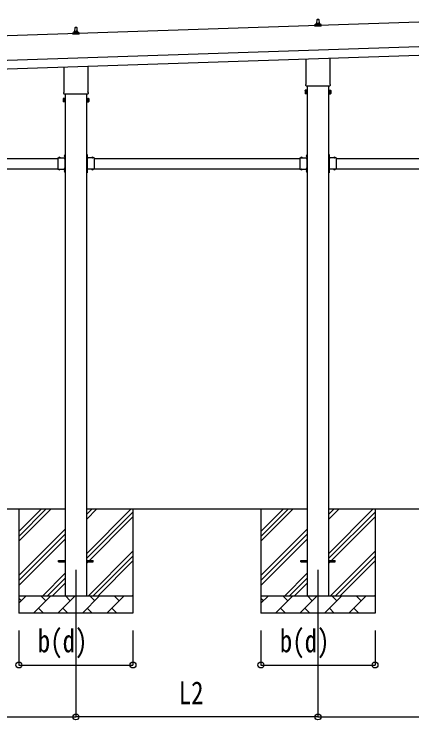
# Model space of a CAD drawing. Units: millimetres, scale not verified. Extents: x -16820 to 16820, y -11880 to 11880.
# Drawn here: x -128 to 2173, y -9648 to -5570 of the extents above; entities that cross this region are included whole.
import ezdxf
from ezdxf.enums import TextEntityAlignment as Align

# ---------------------------------------------------------------- set-up
doc = ezdxf.new("R2010")
doc.units = ezdxf.units.MM
doc.header["$LTSCALE"] = 60
for name, color, linetype in [('0-3_YKK_12', 2, 'Continuous'), ('0-4_YKK_13', 4, 'Continuous'), ('0-5_YKK_A1', 4, 'Continuous'), ('0-6_YKK_D', 6, 'Continuous')]:
    doc.layers.add(name, color=color, linetype=linetype)
doc.styles.add('ＭＳ ゴシック', font='')
doc.styles.get('ＭＳ ゴシック').set_extended_font_data('MS Gothic')

msp = doc.modelspace()

# ---------------------------------------------------------------- linework, layer by layer
at = {"layer": '0-3_YKK_12'}
for p, q in [((229.53, -8781.35), (229.53, -9281.35)), ((1629.53, -8781.35), (1629.53, -9281.35))]:
    msp.add_line(p, q, dxfattribs=at)
at = {"layer": '0-4_YKK_13'}
for p, q in [((1619.53, -5627.96), (1619.53, -5623.75)), ((1620.53, -5623.75), (1638.53, -5623.75)), ((1623.53, -5623.75), (1624.25, -5600.23)), ((1625.25, -5599.25), (1633.8, -5599.25)), ((1634.8, -5600.23), (1635.53, -5623.75)), ((1639.53, -5627.96), (1639.53, -5623.75)), ((223.53, -5670.42), (224.25, -5646.89)), ((225.25, -5645.92), (233.8, -5645.92)), ((234.8, -5646.89), (235.53, -5670.42)), ((1611.28, -5639.25), (1611.28, -5631.54)), ((1647.78, -5639.25), (1611.28, -5639.25)), ((1611.66, -5630.75), (1647.4, -5630.75)), ((1612.04, -5630.57), (1618.76, -5628.94)), ((1619.15, -5628.75), (1639.91, -5628.75)), ((1647.01, -5630.57), (1640.29, -5628.94)), ((1647.78, -5639.25), (1647.78, -5631.54)), ((211.28, -5685.92), (211.28, -5678.2)), ((247.78, -5685.92), (211.28, -5685.92)), ((211.66, -5677.42), (247.4, -5677.42)), ((212.04, -5677.23), (218.76, -5675.6)), ((219.15, -5675.42), (239.91, -5675.42)), ((219.53, -5674.63), (219.53, -5670.42)), ((220.53, -5670.42), (238.53, -5670.42)), ((239.53, -5674.63), (239.53, -5670.42)), ((247.01, -5677.23), (240.29, -5675.6)), ((247.78, -5685.92), (247.78, -5678.2)), ((1561.23, -5973.24), (1561.23, -5828.69)), ((1697.83, -5824.14), (1697.83, -5973.24)), ((297.83, -5870.81), (297.83, -6019.91)), ((161.23, -6019.91), (161.23, -5875.36)), ((1559.53, -5982.01), (1559.53, -5976.51)), ((1697.47, -5985.51), (1561.59, -5985.51)), ((1699.53, -5976.51), (1699.53, -5982.01)), ((159.53, -6028.68), (159.53, -6023.18)), ((297.47, -6032.18), (161.59, -6032.18)), ((299.53, -6023.18), (299.53, -6028.68)), ((1555.53, -6011.51), (1556.29, -6010.2)), ((1555.53, -6011.51), (1555.53, -6028.51)), ((1555.53, -6028.51), (1556.29, -6029.83)), ((1562.53, -6015.1), (1556.29, -6015.1)), ((1562.53, -6024.92), (1556.29, -6024.92)), ((1562.53, -6029.83), (1556.29, -6029.83)), ((1565.03, -6029.21), (1562.53, -6029.21)), ((1694.03, -6029.21), (1696.53, -6029.21)), ((1696.53, -6015.1), (1702.77, -6015.1)), ((1696.53, -6024.92), (1702.77, -6024.92)), ((1696.53, -6029.83), (1702.77, -6029.83)), ((1703.53, -6011.51), (1702.77, -6010.2)), ((1703.53, -6028.51), (1702.77, -6029.83)), ((1703.53, -6011.51), (1703.53, -6028.51)), ((155.53, -6058.18), (156.29, -6056.86)), ((155.53, -6058.18), (155.53, -6075.18)), ((155.53, -6075.18), (156.29, -6076.49)), ((162.53, -6061.77), (156.29, -6061.77)), ((162.53, -6071.59), (156.29, -6071.59)), ((162.53, -6076.49), (156.29, -6076.49)), ((165.03, -6075.88), (162.53, -6075.88)), ((294.03, -6075.88), (296.53, -6075.88)), ((296.53, -6061.77), (302.77, -6061.77)), ((296.53, -6071.59), (302.77, -6071.59)), ((296.53, -6076.49), (302.77, -6076.49)), ((303.53, -6058.18), (302.77, -6056.86)), ((303.53, -6075.18), (302.77, -6076.49)), ((303.53, -6058.18), (303.53, -6075.18)), ((125.03, -6400.35), (125.03, -6466.35)), ((125.03, -6400.35), (165.03, -6400.35)), ((128.13, -6399.84), (128.13, -6400.35)), ((128.13, -6400.35), (139.93, -6400.35)), ((164.52, -6384.45), (165.03, -6384.45)), ((165.03, -6380.35), (167.03, -6380.35)), ((165.03, -6380.35), (165.03, -6400.35)), ((165.03, -6384.45), (165.03, -6396.25)), ((167.03, -6387.35), (165.03, -6387.35)), ((167.03, -6393.35), (165.03, -6393.35)), ((167.03, -6380.35), (167.03, -6400.35)), ((294.03, -6380.35), (292.03, -6380.35)), ((292.03, -6380.35), (292.03, -6400.35)), ((292.03, -6387.35), (294.03, -6387.35)), ((292.03, -6393.35), (294.03, -6393.35)), ((294.03, -6380.35), (294.03, -6400.35)), ((294.54, -6384.45), (294.03, -6384.45)), ((294.03, -6384.45), (294.03, -6396.25)), ((334.03, -6400.35), (294.03, -6400.35)), ((330.93, -6400.35), (319.13, -6400.35)), ((330.93, -6399.84), (330.93, -6400.35)), ((334.03, -6400.35), (334.03, -6466.35)), ((1525.03, -6400.35), (1525.03, -6466.35)), ((1525.03, -6400.35), (1565.03, -6400.35)), ((1528.13, -6399.84), (1528.13, -6400.35)), ((1528.13, -6400.35), (1539.93, -6400.35)), ((1564.52, -6384.45), (1565.03, -6384.45)), ((1565.03, -6380.35), (1567.03, -6380.35)), ((1565.03, -6380.35), (1565.03, -6400.35)), ((1565.03, -6384.45), (1565.03, -6396.25)), ((1567.03, -6387.35), (1565.03, -6387.35)), ((1567.03, -6393.35), (1565.03, -6393.35)), ((1567.03, -6380.35), (1567.03, -6400.35)), ((1694.03, -6380.35), (1692.03, -6380.35)), ((1692.03, -6380.35), (1692.03, -6400.35)), ((1692.03, -6387.35), (1694.03, -6387.35)), ((1692.03, -6393.35), (1694.03, -6393.35)), ((1694.03, -6380.35), (1694.03, -6400.35)), ((1694.54, -6384.45), (1694.03, -6384.45)), ((1694.03, -6384.45), (1694.03, -6396.25)), ((1734.03, -6400.35), (1694.03, -6400.35)), ((1730.93, -6400.35), (1719.13, -6400.35)), ((1730.93, -6399.84), (1730.93, -6400.35)), ((1734.03, -6400.35), (1734.03, -6466.35)), ((165.03, -6404.35), (165.03, -6462.35)), ((294.03, -6404.35), (294.03, -6462.35)), ((1565.03, -6404.35), (1565.03, -6462.35)), ((1694.03, -6404.35), (1694.03, -6462.35)), ((125.03, -6466.35), (165.03, -6466.35)), ((128.13, -6466.85), (128.13, -6466.35)), ((128.13, -6466.35), (139.93, -6466.35)), ((165.03, -6464.35), (161.03, -6464.35)), ((164.52, -6470.45), (165.03, -6470.45)), ((165.03, -6466.35), (165.03, -6486.35)), ((165.03, -6470.45), (165.03, -6482.25)), ((167.03, -6473.35), (165.03, -6473.35)), ((167.03, -6479.35), (165.03, -6479.35)), ((167.03, -6466.35), (167.03, -6486.35)), ((292.03, -6466.35), (292.03, -6486.35)), ((292.03, -6473.35), (294.03, -6473.35)), ((292.03, -6479.35), (294.03, -6479.35)), ((294.03, -6464.35), (298.03, -6464.35)), ((294.03, -6466.35), (294.03, -6486.35)), ((334.03, -6466.35), (294.03, -6466.35)), ((294.54, -6470.45), (294.03, -6470.45)), ((294.03, -6470.45), (294.03, -6482.25)), ((330.93, -6466.35), (319.13, -6466.35)), ((330.93, -6466.85), (330.93, -6466.35)), ((1525.03, -6466.35), (1565.03, -6466.35)), ((1528.13, -6466.85), (1528.13, -6466.35)), ((1528.13, -6466.35), (1539.93, -6466.35)), ((1565.03, -6464.35), (1561.03, -6464.35)), ((1564.52, -6470.45), (1565.03, -6470.45)), ((1565.03, -6466.35), (1565.03, -6486.35)), ((1565.03, -6470.45), (1565.03, -6482.25)), ((1567.03, -6473.35), (1565.03, -6473.35)), ((1567.03, -6479.35), (1565.03, -6479.35)), ((1567.03, -6466.35), (1567.03, -6486.35)), ((1692.03, -6466.35), (1692.03, -6486.35)), ((1692.03, -6473.35), (1694.03, -6473.35)), ((1692.03, -6479.35), (1694.03, -6479.35)), ((1694.03, -6464.35), (1698.03, -6464.35)), ((1694.03, -6466.35), (1694.03, -6486.35)), ((1734.03, -6466.35), (1694.03, -6466.35)), ((1694.54, -6470.45), (1694.03, -6470.45)), ((1694.03, -6470.45), (1694.03, -6482.25)), ((1730.93, -6466.35), (1719.13, -6466.35)), ((1730.93, -6466.85), (1730.93, -6466.35)), ((165.03, -6486.35), (167.03, -6486.35)), ((294.03, -6486.35), (292.03, -6486.35)), ((1565.03, -6486.35), (1567.03, -6486.35)), ((1694.03, -6486.35), (1692.03, -6486.35)), ((129.53, -8726.85), (167.03, -8726.85)), ((129.53, -8735.85), (129.53, -8726.85)), ((292.03, -8726.85), (329.53, -8726.85)), ((329.53, -8735.85), (329.53, -8726.85)), ((1529.53, -8726.85), (1567.03, -8726.85)), ((1529.53, -8735.85), (1529.53, -8726.85)), ((1692.03, -8726.85), (1729.53, -8726.85)), ((1729.53, -8735.85), (1729.53, -8726.85)), ((129.53, -8735.85), (167.03, -8735.85)), ((292.03, -8735.85), (329.53, -8735.85)), ((1529.53, -8735.85), (1567.03, -8735.85)), ((1692.03, -8735.85), (1729.53, -8735.85))]:
    msp.add_line(p, q, dxfattribs=at)
for points in [[(1562.53, -6029.83), (1562.53, -6010.2), (1556.29, -6010.2)], [(1562.53, -6029.21), (1562.53, -6010.81), (1565.03, -6010.81)], [(1696.53, -6029.21), (1696.53, -6010.81), (1694.03, -6010.81)], [(1696.53, -6029.83), (1696.53, -6010.2), (1702.77, -6010.2)], [(162.53, -6076.49), (162.53, -6056.86), (156.29, -6056.86)], [(162.53, -6075.88), (162.53, -6057.48), (165.03, -6057.48)], [(296.53, -6075.88), (296.53, -6057.48), (294.03, -6057.48)], [(296.53, -6076.49), (296.53, -6056.86), (302.77, -6056.86)], [(128.13, -6399.84), (139.93, -6399.84), (139.93, -6400.35)], [(131.53, -6397.73), (132.88, -6400.51), (134.03, -6401.12)], [(136.53, -6397.73), (135.17, -6400.51), (134.03, -6401.12)], [(165.03, -6404.35), (161.03, -6404.35), (161.03, -6402.35), (165.03, -6402.35)], [(162.42, -6387.85), (165.2, -6389.2), (165.8, -6390.35)], [(162.42, -6392.85), (165.2, -6391.49), (165.8, -6390.35)], [(164.52, -6384.45), (164.52, -6396.25), (165.03, -6396.25)], [(296.64, -6387.85), (293.86, -6389.2), (293.25, -6390.35)], [(296.64, -6392.85), (293.86, -6391.49), (293.25, -6390.35)], [(294.54, -6384.45), (294.54, -6396.25), (294.03, -6396.25)], [(294.03, -6404.35), (298.03, -6404.35), (298.03, -6402.35), (294.03, -6402.35)], [(330.93, -6399.84), (319.13, -6399.84), (319.13, -6400.35)], [(322.53, -6397.73), (323.88, -6400.51), (325.03, -6401.12)], [(327.53, -6397.73), (326.17, -6400.51), (325.03, -6401.12)], [(1528.13, -6399.84), (1539.93, -6399.84), (1539.93, -6400.35)], [(1531.53, -6397.73), (1532.88, -6400.51), (1534.03, -6401.12)], [(1536.53, -6397.73), (1535.17, -6400.51), (1534.03, -6401.12)], [(1565.03, -6404.35), (1561.03, -6404.35), (1561.03, -6402.35), (1565.03, -6402.35)], [(1562.42, -6387.85), (1565.2, -6389.2), (1565.8, -6390.35)], [(1562.42, -6392.85), (1565.2, -6391.49), (1565.8, -6390.35)], [(1564.52, -6384.45), (1564.52, -6396.25), (1565.03, -6396.25)], [(1696.64, -6387.85), (1693.86, -6389.2), (1693.25, -6390.35)], [(1696.64, -6392.85), (1693.86, -6391.49), (1693.25, -6390.35)], [(1694.54, -6384.45), (1694.54, -6396.25), (1694.03, -6396.25)], [(1694.03, -6404.35), (1698.03, -6404.35), (1698.03, -6402.35), (1694.03, -6402.35)], [(1730.93, -6399.84), (1719.13, -6399.84), (1719.13, -6400.35)], [(1722.53, -6397.73), (1723.88, -6400.51), (1725.03, -6401.12)], [(1727.53, -6397.73), (1726.17, -6400.51), (1725.03, -6401.12)], [(128.13, -6466.85), (139.93, -6466.85), (139.93, -6466.35)], [(131.53, -6468.96), (132.88, -6466.18), (134.03, -6465.57)], [(136.53, -6468.96), (135.17, -6466.18), (134.03, -6465.57)], [(165.03, -6462.35), (161.03, -6462.35), (161.03, -6464.35)], [(162.42, -6473.85), (165.2, -6475.2), (165.8, -6476.35)], [(162.42, -6478.85), (165.2, -6477.49), (165.8, -6476.35)], [(164.52, -6470.45), (164.52, -6482.25), (165.03, -6482.25)], [(296.64, -6473.85), (293.86, -6475.2), (293.25, -6476.35)], [(296.64, -6478.85), (293.86, -6477.49), (293.25, -6476.35)], [(294.03, -6462.35), (298.03, -6462.35), (298.03, -6464.35)], [(294.54, -6470.45), (294.54, -6482.25), (294.03, -6482.25)], [(330.93, -6466.85), (319.13, -6466.85), (319.13, -6466.35)], [(322.53, -6468.96), (323.88, -6466.18), (325.03, -6465.57)], [(327.53, -6468.96), (326.17, -6466.18), (325.03, -6465.57)], [(1528.13, -6466.85), (1539.93, -6466.85), (1539.93, -6466.35)], [(1531.53, -6468.96), (1532.88, -6466.18), (1534.03, -6465.57)], [(1536.53, -6468.96), (1535.17, -6466.18), (1534.03, -6465.57)], [(1565.03, -6462.35), (1561.03, -6462.35), (1561.03, -6464.35)], [(1562.42, -6473.85), (1565.2, -6475.2), (1565.8, -6476.35)], [(1562.42, -6478.85), (1565.2, -6477.49), (1565.8, -6476.35)], [(1564.52, -6470.45), (1564.52, -6482.25), (1565.03, -6482.25)], [(1696.64, -6473.85), (1693.86, -6475.2), (1693.25, -6476.35)], [(1696.64, -6478.85), (1693.86, -6477.49), (1693.25, -6476.35)], [(1694.03, -6462.35), (1698.03, -6462.35), (1698.03, -6464.35)], [(1694.54, -6470.45), (1694.54, -6482.25), (1694.03, -6482.25)], [(1730.93, -6466.85), (1719.13, -6466.85), (1719.13, -6466.35)], [(1722.53, -6468.96), (1723.88, -6466.18), (1725.03, -6465.57)], [(1727.53, -6468.96), (1726.17, -6466.18), (1725.03, -6465.57)]]:
    msp.add_lwpolyline(points, dxfattribs=at)
for points in [[(1565.03, -6030.51), (1565.03, -6009.51), (1567.03, -6009.51), (1567.03, -6030.51)], [(1694.03, -6030.51), (1694.03, -6009.51), (1692.03, -6009.51), (1692.03, -6030.51)], [(165.03, -6077.18), (165.03, -6056.18), (167.03, -6056.18), (167.03, -6077.18)], [(294.03, -6077.18), (294.03, -6056.18), (292.03, -6056.18), (292.03, -6077.18)]]:
    msp.add_lwpolyline(points, close=True, dxfattribs=at)
for centre, radius, start, end in [((1618.53, -5627.96), 1, 283.62699, 0), ((1623.61, -5624.38), 4.13, 90, 171.17633), ((1620.53, -5624.75), 1, 90, 180), ((1625.25, -5600.25), 1, 90, 178.60509), ((1632.86, -5623.75), 4.83, 133.60282, 180), ((1626.2, -5623.75), 4.83, 0, 46.39718), ((1633.8, -5600.25), 1, 1.39491, 90), ((1635.44, -5624.38), 4.13, 8.82367, 90), ((1638.53, -5624.75), 1, 0, 90), ((1640.53, -5627.96), 1, 180, 256.37301), ((223.61, -5671.05), 4.13, 90, 171.17633), ((225.25, -5646.92), 1, 90, 178.60509), ((232.86, -5670.42), 4.83, 133.60282, 180), ((226.2, -5670.42), 4.83, 0, 46.39718), ((233.8, -5646.92), 1, 1.39491, 90), ((235.44, -5671.05), 4.13, 8.82367, 90), ((1612.28, -5631.54), 1, 103.62699, 180), ((1646.78, -5631.54), 1, 0, 76.37301), ((212.28, -5678.2), 1, 103.62699, 180), ((218.53, -5674.63), 1, 283.62699, 0), ((220.53, -5671.42), 1, 90, 180), ((238.53, -5671.42), 1, 0, 90), ((240.53, -5674.63), 1, 180, 256.37301), ((246.78, -5678.2), 1, 0, 76.37301), ((1563.53, -5976.51), 4, 125.09963, 180), ((1563.53, -5982.01), 4, 180, 194.47751), ((1563.53, -5982.01), 4, 194.47751, 241.04498), ((1695.53, -5982.01), 4, 298.95502, 345.52249), ((1695.53, -5976.51), 4, 0, 54.90037), ((1695.53, -5982.01), 4, 345.52249, 0), ((163.53, -6023.18), 4, 125.09963, 180), ((163.53, -6028.68), 4, 180, 194.47751), ((163.53, -6028.68), 4, 194.47751, 241.04498), ((295.53, -6028.68), 4, 298.95502, 345.52249), ((295.53, -6023.18), 4, 0, 54.90037), ((295.53, -6028.68), 4, 345.52249, 0), ((1559.87, -6012.65), 4.34, 145.61575, 214.38425), ((1559.87, -6027.37), 4.34, 145.61575, 214.38425), ((1571.77, -6020.01), 16.24, 162.41205, 197.58795), ((1699.18, -6012.65), 4.34, 325.61575, 34.38425), ((1687.29, -6020.01), 16.24, 342.41205, 17.58795), ((1699.18, -6027.37), 4.34, 325.61575, 34.38425), ((159.87, -6059.32), 4.34, 145.61575, 214.38425), ((171.77, -6066.68), 16.24, 162.41205, 197.58795), ((159.87, -6074.04), 4.34, 145.61575, 214.38425), ((299.18, -6059.32), 4.34, 325.61575, 34.38425), ((287.29, -6066.68), 16.24, 342.41205, 17.58795), ((299.18, -6074.04), 4.34, 325.61575, 34.38425), ((134.03, -6405.58), 8.23, 44.2189, 135.7811), ((170.26, -6390.35), 8.23, 134.2189, 225.7811), ((165.03, -6400.35), 2, 270, 0), ((294.03, -6400.35), 2, 180, 270), ((288.8, -6390.35), 8.23, 314.2189, 45.7811), ((325.03, -6405.58), 8.23, 44.2189, 135.7811), ((1534.03, -6405.58), 8.23, 44.2189, 135.7811), ((1570.26, -6390.35), 8.23, 134.2189, 225.7811), ((1565.03, -6400.35), 2, 270, 0), ((1694.03, -6400.35), 2, 180, 270), ((1688.8, -6390.35), 8.23, 314.2189, 45.7811), ((1725.03, -6405.58), 8.23, 44.2189, 135.7811), ((134.03, -6461.11), 8.23, 224.2189, 315.7811), ((170.26, -6476.35), 8.23, 134.2189, 225.7811), ((165.03, -6466.35), 2, 0, 90), ((294.03, -6466.35), 2, 90, 180), ((288.8, -6476.35), 8.23, 314.2189, 45.7811), ((325.03, -6461.11), 8.23, 224.2189, 315.7811), ((1534.03, -6461.11), 8.23, 224.2189, 315.7811), ((1570.26, -6476.35), 8.23, 134.2189, 225.7811), ((1565.03, -6466.35), 2, 0, 90), ((1694.03, -6466.35), 2, 90, 180), ((1688.8, -6476.35), 8.23, 314.2189, 45.7811), ((1725.03, -6461.11), 8.23, 224.2189, 315.7811)]:
    msp.add_arc(centre, radius, start, end, dxfattribs=at)
at = {"layer": '0-5_YKK_A1'}
for p, q in [((3620.89, -5569.93), (-1762.12, -5749.36)), ((-1757.45, -5889.29), (3625.56, -5709.85)), ((-1755.79, -5939.26), (3627.22, -5759.83)), ((1567.03, -5985.51), (1567.03, -8931.35)), ((1692.03, -8931.35), (1692.03, -5985.51)), ((167.03, -6032.18), (167.03, -8931.35)), ((292.03, -8931.35), (292.03, -6032.18)), ((-1065.97, -6403.35), (125.03, -6403.35)), ((161.03, -6403.35), (166.53, -6403.35)), ((166.53, -6403.35), (166.53, -6463.35)), ((298.03, -6403.35), (292.53, -6403.35)), ((292.53, -6403.35), (292.53, -6463.35)), ((334.03, -6403.35), (1525.03, -6403.35)), ((1561.03, -6403.35), (1566.53, -6403.35)), ((1566.53, -6403.35), (1566.53, -6463.35)), ((1698.03, -6403.35), (1692.53, -6403.35)), ((1692.53, -6403.35), (1692.53, -6463.35)), ((1734.03, -6403.35), (2925.03, -6403.35)), ((-1065.97, -6463.35), (125.03, -6463.35)), ((161.03, -6463.35), (166.53, -6463.35)), ((298.03, -6463.35), (292.53, -6463.35)), ((334.03, -6463.35), (1525.03, -6463.35)), ((1561.03, -6463.35), (1566.53, -6463.35)), ((1698.03, -6463.35), (1692.53, -6463.35)), ((1734.03, -6463.35), (2925.03, -6463.35)), ((167.03, -8431.35), (-1107.97, -8431.35)), ((-100.47, -8431.35), (-100.47, -9031.35)), ((-100.47, -8616.4), (84.58, -8431.35)), ((-100.47, -8588.11), (56.29, -8431.35)), ((-100.47, -8559.83), (28.01, -8431.35)), ((1567.03, -8431.35), (292.03, -8431.35)), ((292.03, -8686.44), (547.13, -8431.35)), ((292.03, -8488.45), (349.14, -8431.35)), ((292.03, -8460.17), (320.85, -8431.35)), ((559.53, -8431.35), (559.53, -9031.35)), ((1299.53, -8431.35), (1299.53, -9031.35)), ((1299.53, -8616.4), (1484.58, -8431.35)), ((1299.53, -8588.11), (1456.29, -8431.35)), ((1299.53, -8559.83), (1428.01, -8431.35)), ((2967.03, -8431.35), (1692.03, -8431.35)), ((1692.03, -8686.44), (1947.13, -8431.35)), ((1692.03, -8488.45), (1749.14, -8431.35)), ((1692.03, -8460.17), (1720.85, -8431.35)), ((1959.53, -8431.35), (1959.53, -9031.35)), ((292.03, -8714.73), (559.53, -8447.23)), ((292.03, -8743.01), (559.53, -8475.51)), ((1692.03, -8714.73), (1959.53, -8447.23)), ((1692.03, -8743.01), (1959.53, -8475.51)), ((-100.47, -8814.39), (167.03, -8546.89)), ((1299.53, -8814.39), (1567.03, -8546.89)), ((-100.47, -8842.67), (167.03, -8575.17)), ((-100.47, -8870.95), (167.03, -8603.45)), ((1299.53, -8842.67), (1567.03, -8575.17)), ((1299.53, -8870.95), (1567.03, -8603.45)), ((301.69, -8931.35), (559.53, -8673.5)), ((1701.69, -8931.35), (1959.53, -8673.5)), ((329.97, -8931.35), (559.53, -8701.79)), ((1729.97, -8931.35), (1959.53, -8701.79)), ((358.25, -8931.35), (559.53, -8730.07)), ((1758.25, -8931.35), (1959.53, -8730.07)), ((37.13, -8931.35), (167.03, -8801.44)), ((1437.13, -8931.35), (1567.03, -8801.44)), ((65.41, -8931.35), (167.03, -8829.73)), ((1465.41, -8931.35), (1567.03, -8829.73)), ((93.7, -8931.35), (167.03, -8858.01)), ((1493.7, -8931.35), (1567.03, -8858.01)), ((-100.47, -8931.35), (559.53, -8931.35)), ((-100.47, -8974.24), (-57.58, -8931.35)), ((-16.16, -9031.35), (83.84, -8931.35)), ((55.29, -8959.9), (26.74, -8931.35)), ((125.26, -9031.35), (225.26, -8931.35)), ((196.71, -8959.9), (168.16, -8931.35)), ((266.69, -9031.35), (366.69, -8931.35)), ((338.13, -8959.9), (309.58, -8931.35)), ((408.11, -9031.35), (508.11, -8931.35)), ((479.55, -8959.9), (451, -8931.35)), ((556.24, -8931.35), (559.53, -8928.06)), ((1299.53, -8931.35), (1959.53, -8931.35)), ((1299.53, -8974.24), (1342.42, -8931.35)), ((1383.84, -9031.35), (1483.84, -8931.35)), ((1455.29, -8959.9), (1426.74, -8931.35)), ((1525.26, -9031.35), (1625.26, -8931.35)), ((1596.71, -8959.9), (1568.16, -8931.35)), ((1666.69, -9031.35), (1766.69, -8931.35)), ((1738.13, -8959.9), (1709.58, -8931.35)), ((1808.11, -9031.35), (1908.11, -8931.35)), ((1879.55, -8959.9), (1851, -8931.35)), ((1956.24, -8931.35), (1959.53, -8928.06)), ((-86.13, -8959.9), (-100.47, -8945.56)), ((1313.87, -8959.9), (1299.53, -8945.56)), ((12.4, -9002.79), (40.95, -9031.35)), ((153.82, -9002.79), (182.37, -9031.35)), ((295.24, -9002.79), (323.79, -9031.35)), ((436.66, -9002.79), (465.21, -9031.35)), ((1412.4, -9002.79), (1440.95, -9031.35)), ((1553.82, -9002.79), (1582.37, -9031.35)), ((1695.24, -9002.79), (1723.79, -9031.35)), ((1836.66, -9002.79), (1865.21, -9031.35)), ((559.53, -9031.35), (-100.47, -9031.35)), ((1959.53, -9031.35), (1299.53, -9031.35))]:
    msp.add_line(p, q, dxfattribs=at)
at = {"layer": '0-6_YKK_D'}
for p, q in [((-100.47, -9131.35), (-100.47, -9332.35)), ((229.53, -9131.35), (229.53, -9632.35)), ((229.53, -9131.35), (229.53, -9632.35)), ((559.53, -9131.35), (559.53, -9332.35)), ((1299.53, -9131.35), (1299.53, -9332.35)), ((1629.53, -9131.35), (1629.53, -9632.35)), ((1629.53, -9131.35), (1629.53, -9632.35)), ((1959.53, -9131.35), (1959.53, -9332.35)), ((-100.47, -9331.35), (559.53, -9331.35)), ((1299.53, -9331.35), (1959.53, -9331.35)), ((-1170.47, -9631.35), (229.53, -9631.35)), ((1629.53, -9631.35), (229.53, -9631.35)), ((1629.53, -9631.35), (3029.53, -9631.35))]:
    msp.add_line(p, q, dxfattribs=at)
for centre in [(-100.47, -9331.35), (559.53, -9331.35), (1299.53, -9331.35), (1959.53, -9331.35), (229.53, -9631.35), (229.53, -9631.35), (1629.53, -9631.35), (1629.53, -9631.35)]:
    msp.add_circle(centre, 17, dxfattribs=at)

# ---------------------------------------------------------------- texts
at = {"layer": '0-6_YKK_D', "style": 'ＭＳ ゴシック', "width": 0.8}
for s, p in [('b(d)', (8.73, -9297.35)), ('b(d)', (1408.73, -9297.35)), ('L2', (823.93, -9597.35))]:
    msp.add_text(s, height=132, dxfattribs=at).set_placement(p, align=Align.BOTTOM_LEFT)

doc.saveas('drawing.dxf')
